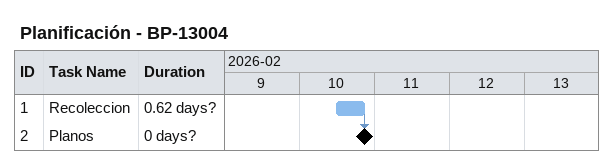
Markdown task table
Planificación - BP-13004

| ID | Task | Duration | Start | Finish | Predecessors |
|---|---|---|---|---|---|
| 1 | Recoleccion | 0.62d? | 2026-02-10 | 2026-02-10 |  |
| 2 | Planos | 0d? | 2026-02-10 | 2026-02-10 | 1 |
